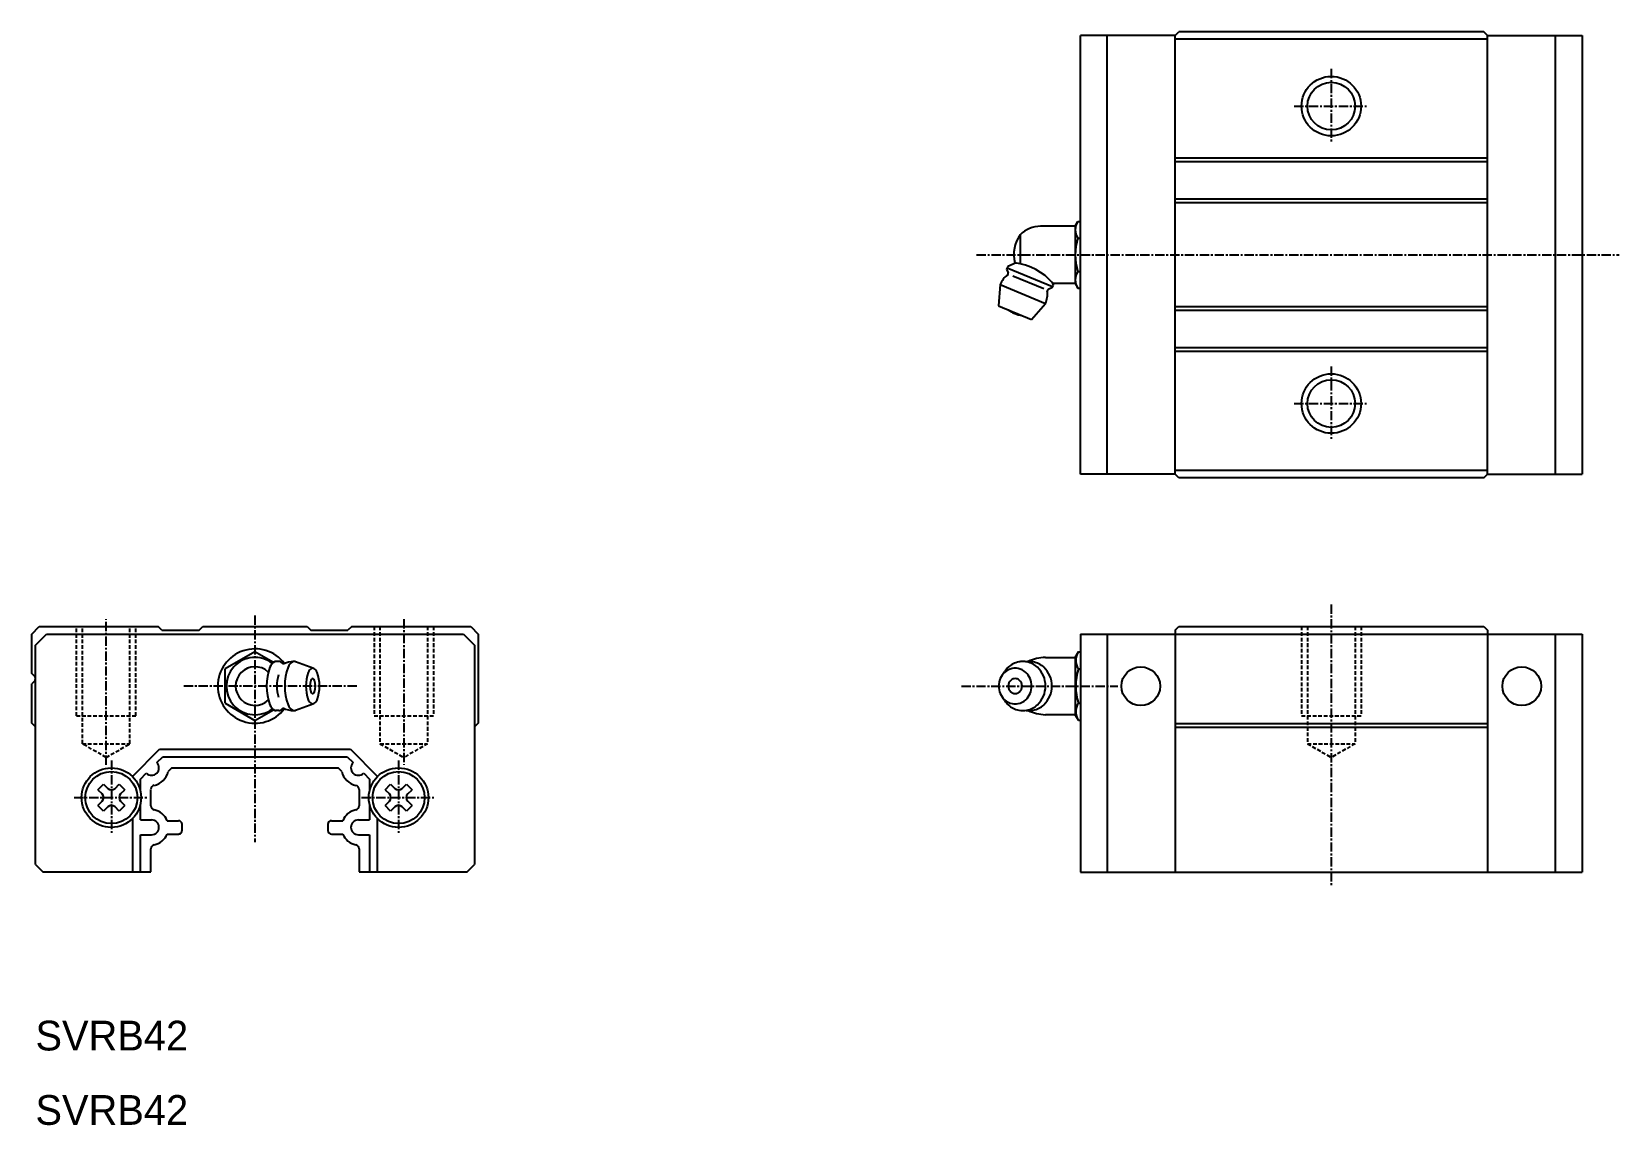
# Model space of a CAD drawing. Extents: x 10 to 223, y 10 to 157.
import ezdxf

# ---------------------------------------------------------------- set-up
doc = ezdxf.new("R2010")
doc.units = 0
doc.linetypes.add('CENTER', pattern=[2, 1.25, -0.25, 0.25, -0.25])
doc.linetypes.add('DASHED', pattern=[0.75, 0.5, -0.25])
doc.layers.get('0').update_dxf_attribs({"linetype": 'CONTINUOUS'})
doc.layers.add('CENTER', color=1, linetype='CENTER')

msp = doc.modelspace()

# ---------------------------------------------------------------- linework, layer by layer
at = {"color": 7, "linetype": 'CONTINUOUS'}
for p, q in [((150.4414, 97.484), (150.4414, 156.484)), ((163.1414, 156.484), (150.4414, 156.484)), ((154.0414, 97.484), (154.0414, 156.484)), ((163.1414, 97.484), (163.1414, 156.484)), ((205.1414, 155.984), (163.1414, 155.984)), ((163.1416, 156.4838), (163.6416, 156.9838)), ((204.6414, 156.984), (163.6414, 156.984)), ((205.1414, 156.484), (204.6414, 156.984)), ((205.1414, 97.484), (205.1414, 156.484)), ((205.1414, 156.484), (217.8414, 156.484)), ((214.2414, 156.484), (214.2414, 97.484)), ((217.8414, 156.484), (217.8414, 97.484)), ((205.1414, 139.984), (163.1414, 139.984)), ((205.1414, 139.484), (163.1414, 139.484)), ((205.1414, 134.484), (163.1414, 134.484)), ((205.1414, 133.984), (163.1414, 133.984)), ((149.71647, 130.834), (145.07459, 130.834)), ((149.71648, 130.834), (149.71648, 123.13399)), ((149.71649, 130.83399), (150.09177, 131.48399)), ((150.09177, 131.48399), (150.4414, 131.48399)), ((142.31648, 129.67011), (142.31648, 125.79432)), ((150.09177, 129.23399), (150.4414, 129.23399)), ((141.77789, 125.89045), (140.65592, 125.42572)), ((140.50283, 125.05616), (140.71403, 124.54627)), ((140.65591, 125.42572), (140.50284, 125.05616)), ((140.57937, 125.24095), (146.67697, 122.71524)), ((141.36372, 124.15839), (145.50997, 122.44095)), ((150.09177, 124.734), (150.4414, 124.734)), ((139.64316, 122.98074), (139.4414, 120.14185)), ((139.64316, 122.98074), (145.74077, 120.45502)), ((146.60044, 122.53046), (146.09054, 122.31925)), ((146.56948, 123.34429), (146.75351, 122.90001)), ((146.75351, 122.90001), (146.60043, 122.53045)), ((149.71647, 123.13399), (146.7535, 123.13399)), ((149.71649, 123.134), (150.09177, 122.484)), ((150.09177, 122.484), (150.4414, 122.484)), ((139.44141, 120.14185), (143.87602, 118.30497)), ((143.87603, 118.30498), (145.74077, 120.45504)), ((205.1414, 119.984), (163.1414, 119.984)), ((205.1414, 119.484), (163.1414, 119.484)), ((205.1414, 114.484), (163.1414, 114.484)), ((205.1414, 113.984), (163.1414, 113.984)), ((163.1414, 97.484), (150.4414, 97.484)), ((205.1414, 97.984), (163.1414, 97.984)), ((163.6414, 96.984), (163.1414, 97.484)), ((204.6414, 96.984), (163.6414, 96.984)), ((204.6414, 96.984), (205.1414, 97.484)), ((205.1414, 97.484), (217.8414, 97.484)), ((9.5, 76), (10.5, 77)), ((10.5, 77), (26.5, 77)), ((27, 76.4999), (26.5, 76.9999)), ((32, 76.5), (32.5, 76.9999)), ((32.5, 77), (46.5, 77)), ((46.5, 77), (47, 76.5)), ((52.5, 77), (52, 76.5)), ((52.5, 77), (68.5, 77)), ((68.5, 77), (69.5, 76)), ((163.1414, 76.5), (163.6414, 77)), ((163.6414, 77), (204.6414, 77)), ((204.6414, 77), (205.1414, 76.5)), ((9.5, 70.7045), (9.5, 76)), ((10, 74.5), (11.5, 76)), ((11.5, 76), (67.5, 76)), ((27, 76.5), (32, 76.5)), ((47, 76.5), (52, 76.5)), ((67.5, 76), (69, 74.5)), ((69.5, 76), (69.5, 64)), ((150.4414, 75.984), (150.4414, 43.984)), ((150.4414, 75.984), (163.1414, 75.984)), ((154.0414, 75.984), (154.0414, 43.984)), ((163.1414, 76.5), (163.1414, 43.984)), ((163.1414, 75.984), (205.1414, 75.984)), ((205.1414, 76.4999), (205.1414, 43.984)), ((205.1414, 75.984), (217.8414, 75.984)), ((214.2414, 75.984), (214.2414, 43.984)), ((217.8414, 75.984), (217.8414, 43.984)), ((10, 45), (10, 74.5)), ((39.500004, 73.618813), (35.499988, 71.309402)), ((41.987482, 72.182678), (39.499998, 73.618828)), ((69, 74.5), (69, 45)), ((145.716617, 72.850052), (149.716477, 72.850052)), ((149.716477, 72.850051), (149.716477, 65.150041)), ((149.716479, 72.850048), (150.149493, 73.60005)), ((150.149485, 73.600052), (150.4414, 73.600052)), ((9.852, 70.3522), (9.5, 70.7045)), ((35.499986, 68.999969), (35.499986, 71.309387)), ((42.690669, 72.299973), (42.321116, 72.299973)), ((47.387797, 71.376938), (44.940485, 72.268387)), ((139.87437, 70.424781), (140.238484, 70.959048)), ((150.149496, 71.300049), (150.4414, 71.300049)), ((9.852, 69.6477), (9.5, 69.2955)), ((9.5, 64), (9.5, 69.2955)), ((35.499986, 66.690567), (35.499986, 68.999969)), ((35.499994, 66.690559), (39.499997, 64.381157)), ((47.387796, 66.623055), (44.938018, 65.730705)), ((140.238488, 67.041073), (139.874375, 67.575341)), ((140.238491, 67.041078), (140.254304, 67.018063)), ((150.149493, 66.700058), (150.4414, 66.700058)), ((39.499997, 64.381157), (41.987481, 65.817307)), ((42.690669, 65.699982), (42.321116, 65.699982)), ((149.716477, 65.15004), (145.716617, 65.15004)), ((150.149488, 64.400042), (149.716475, 65.150044)), ((150.149476, 64.400055), (150.4414, 64.400055)), ((10, 63.5), (9.5, 64)), ((69.5, 64), (69, 63.5)), ((163.1414, 63.984), (205.1414, 63.984)), ((163.1414, 63.484), (205.1414, 63.484)), ((23.021, 56.8355), (26.686, 60.5)), ((26.686, 60.5), (52.314, 60.5)), ((52.314, 60.5), (55.979, 56.8355)), ((26.307, 58.7071), (27.1, 59.5)), ((27.1, 59.5), (51.9, 59.5)), ((28.341, 58.016), (27.841, 57.516)), ((28.341, 58), (50.659, 58)), ((51.159, 57.516), (50.659, 58.016)), ((51.9, 59.5), (52.693, 58.7071)), ((18.391, 55.0661), (19.134, 55.8088)), ((19.134, 55.8088), (19.705, 55.2377)), ((20.695, 55.2377), (21.266, 55.8088)), ((21.266, 55.8088), (22.009, 55.0661)), ((24.1, 56.5), (24.893, 57.2929)), ((24.1, 54.8889), (24.1, 56.5)), ((54.107, 57.2929), (54.9, 56.5)), ((54.9, 56.5), (54.9, 54.8889)), ((56.991, 55.0661), (57.734, 55.8088)), ((57.734, 55.8088), (58.305, 55.2376)), ((59.295, 55.2377), (59.866, 55.8088)), ((59.866, 55.8088), (60.609, 55.0661)), ((18.391, 55.0661), (18.962, 54.495)), ((18.962, 53.505), (18.391, 52.9339)), ((21.438, 54.495), (22.009, 55.0661)), ((22.009, 52.9339), (21.438, 53.505)), ((25.5, 52.8976), (25.5, 55.1024)), ((53.5, 55.1024), (53.5, 52.8976)), ((56.991, 55.0661), (57.562, 54.4949)), ((57.562, 53.505), (56.991, 52.9339)), ((60.038, 54.495), (60.609, 55.0661)), ((60.609, 52.9339), (60.038, 53.505)), ((19.134, 52.1912), (18.391, 52.9339)), ((19.705, 52.7623), (19.134, 52.1912)), ((21.266, 52.1912), (20.695, 52.7623)), ((22.009, 52.9339), (21.266, 52.1912)), ((23.1, 44), (23.1, 51.245)), ((24.1, 51), (24.1, 53.1111)), ((54.9, 53.1111), (54.9, 51)), ((55.9, 51.245), (55.9, 44)), ((57.734, 52.1912), (56.991, 52.9339)), ((58.305, 52.7623), (57.734, 52.1912)), ((59.866, 52.1912), (59.295, 52.7623)), ((60.609, 52.9339), (59.866, 52.1912)), ((24.1, 51), (25.6, 51)), ((27.71, 50.9), (29.2, 50.9)), ((27.71, 49.1), (29.2, 49.1)), ((29.7, 49.6), (29.7, 50.4)), ((49.3, 50.4), (49.3, 49.6)), ((49.8, 50.9), (51.29, 50.9)), ((49.8, 49.1), (51.29, 49.1)), ((53.4, 51), (54.9, 51)), ((24.1, 44), (24.1, 49)), ((24.1, 49), (25.6, 49)), ((25.5, 44), (25.5, 47.1024)), ((53.4, 49), (54.9, 49)), ((53.5, 47.1024), (53.5, 44)), ((54.9, 49), (54.9, 44)), ((10, 45), (11, 44)), ((68, 44), (69, 45)), ((11, 44), (25.5, 44)), ((53.5, 44), (68, 44)), ((150.4414, 43.984), (217.8414, 43.984))]:
    msp.add_line(p, q, dxfattribs=at)
at = {"color": 1, "linetype": 'CENTER'}
for p, q in [((184.1414, 151.984), (184.1414, 141.984)), ((179.1414, 146.984), (189.1414, 146.984)), ((136.47325, 126.983972), (222.8414, 126.983986)), ((184.1414, 111.984), (184.1414, 101.984)), ((179.1414, 106.984), (189.1414, 106.984)), ((19.5, 58.4024), (19.5, 78)), ((39.5, 78.5), (39.5, 48)), ((59.5, 78), (59.5, 58.4024)), ((53.180579, 69), (29.75, 69)), ((134.4414, 69), (155.4414, 69)), ((20.2, 59), (20.2, 49)), ((58.8, 59), (58.8, 49)), ((15.2, 54), (25.2, 54)), ((53.8, 54), (63.8, 54))]:
    msp.add_line(p, q, dxfattribs=at)
at = {"color": 3, "linetype": 'DASHED'}
for p, q in [((15.5, 65), (15.5, 77)), ((16.3, 61.25), (16.3, 77)), ((22.7, 61.25), (22.7, 77)), ((23.5, 65), (23.5, 77)), ((55.5, 77), (55.5, 65)), ((56.3, 77), (56.3, 61.25)), ((62.7, 77), (62.7, 61.25)), ((63.5, 77), (63.5, 65)), ((180.1414, 77), (180.1414, 65)), ((180.9414, 77), (180.9414, 61.25)), ((187.3414, 77), (187.3414, 61.25)), ((188.1414, 77), (188.1414, 65)), ((15.5, 65), (23.5, 65)), ((55.5, 65), (63.5, 65)), ((180.1414, 65), (188.1414, 65)), ((19.5, 59.4024), (16.3, 61.25)), ((16.3, 61.25), (22.7, 61.25)), ((19.5, 59.4024), (22.7, 61.25)), ((56.3, 61.25), (59.5, 59.4025)), ((56.3, 61.25), (62.7, 61.25)), ((62.7, 61.25), (59.5, 59.4024)), ((180.9414, 61.25), (187.3414, 61.25)), ((180.9414, 61.25), (184.1414, 59.4024)), ((187.3414, 61.25), (184.1414, 59.4025))]:
    msp.add_line(p, q, dxfattribs=at)
at = {"color": 3, "linetype": 'CONTINUOUS'}
for centre in [(184.1414, 146.984), (184.1414, 106.984)]:
    msp.add_circle(centre, 4, dxfattribs=at)
at = {"color": 7, "linetype": 'CONTINUOUS'}
for centre, radius in [((184.1414, 146.984), 3.2), ((184.1414, 106.984), 3.2), ((158.5414, 68.984), 2.6), ((209.7414, 68.984), 2.6), ((20.2, 54), 4), ((58.8, 54), 4), ((20.2, 54), 3.5), ((58.8, 54), 3.5)]:
    msp.add_circle(centre, radius, dxfattribs=at)
for centre, radius, start, end in [((145.0746, 126.98399), 3.849999, 89.999982, 135.75777), ((151.73576, 130.35899), 1.992066, 145.6157, 214.38423), ((146.17325, 126.98399), 4.7, 145.14409, 193.15485), ((157.18984, 126.98399), 7.446152, 162.41201, 197.58792), ((140.64216, 117.97149), 8, 40.189175, 83.1481), ((142.69196, 121.71789), 3.299999, 128.16396, 157.4999), ((140.52926, 124.46974), 0.2, 308.16429, 22.50008), ((151.73576, 123.609), 1.992066, 145.6157, 214.38423), ((142.69196, 121.71789), 3.299999, 337.50001, 6.83594), ((146.16708, 122.13448), 0.2, 112.49955, 186.83589), ((142.82198, 122.03176), 3.2, 229.29001, 265.71), ((39.5, 68.999985), 4.999999, 37.387047, 322.612549), ((39.499984, 68.999985), 3.849999, 52.507736, 307.492126), ((145.944615, 66.854386), 6, 92.177719, 114.893784), ((151.885082, 72.450058), 2.082014, 146.471832, 213.52861), ((39.499984, 68.999985), 2.599998, 46.621258, 313.378754), ((48.365976, 68.999962), 7.307859, 159.761932, 200.237946), ((42.823625, 71.053261), 1.397423, 121.100311, 160.143906), ((42.32112, 71.795174), 0.504785, 90.903168, 115.752029), ((47.736921, 68.999969), 5.306936, 163.626358, 196.372772), ((42.69067, 71.795174), 0.504785, 64.247971, 90.902817), ((42.188164, 71.053261), 1.397423, 39.427479, 58.899673), ((44.766096, 68.999969), 3.300003, 89.999985, 117.054504), ((50.810954, 68.999962), 7.307859, 159.761932, 200.237946), ((45.268603, 71.053261), 1.397423, 121.100296, 160.143906), ((44.766098, 71.795174), 0.504782, 68.687515, 115.751984), ((51.647506, 68.999969), 5.306932, 159.730652, 200.269333), ((47.625255, 70.492462), 1.016733, 121.051376, 160.104004), ((47.260573, 71.031746), 0.368218, 64.286964, 115.712906), ((46.89589, 70.492462), 1.016734, 19.895979, 58.948532), ((42.873637, 68.999969), 5.306932, 339.730652, 20.269337), ((141.971195, 69.000046), 2.529794, 133.386063, 226.613876), ((141.684686, 69.256269), 2.147021, 101.036324, 132.526337), ((143.121621, 69.000046), 3.478466, 133.386063, 145.806793), ((142.727672, 69.352352), 2.952154, 101.036324, 132.526321), ((141.65871, 69.348849), 2.051195, 79.180748, 100.819199), ((141.632734, 69.256269), 2.147021, 47.473598, 78.963623), ((142.691954, 69.47965), 2.820394, 89.999977, 100.819191), ((142.691954, 69.47965), 2.820394, 79.180748, 89.999977), ((141.346225, 69.000046), 2.529793, 313.386078, 46.613884), ((143.551623, 69.47965), 2.820393, 89.999977, 98.765785), ((142.656237, 69.352352), 2.952155, 47.473614, 78.963623), ((143.551623, 69.47965), 2.820393, 79.180748, 89.999977), ((143.515905, 69.352351), 2.952155, 47.473614, 78.963615), ((142.262288, 69.000046), 3.478466, 313.386078, 46.613884), ((143.121956, 69.000046), 3.478465, 313.386078, 46.61388), ((157.61144, 69.00006), 7.808372, 162.869141, 197.130844), ((9.5, 70), 0.498079, 315.001, 44.9984), ((49.093822, 68.999969), 2.21575, 159.773819, 200.226166), ((47.412969, 69.622307), 0.423399, 121.118462, 160.158768), ((47.260572, 69.847176), 0.152796, 64.233658, 115.766342), ((47.108175, 69.622307), 0.423397, 19.841225, 58.881424), ((45.427321, 68.999969), 2.21575, 339.773804, 20.226175), ((141.788911, 69.000046), 1.054076, 133.386078, 226.613892), ((141.669534, 69.106804), 0.89459, 101.036369, 132.526337), ((141.65871, 69.14538), 0.854661, 79.180725, 100.819214), ((141.647886, 69.106804), 0.89459, 47.473614, 78.96357), ((141.528509, 69.000046), 1.054076, 313.386047, 46.613884), ((42.823622, 66.946678), 1.397425, 199.856079, 238.899643), ((45.2686, 66.946678), 1.397425, 199.856079, 238.899628), ((47.625253, 67.507477), 1.016734, 199.895981, 238.948532), ((47.412968, 68.377632), 0.423398, 199.841202, 238.881424), ((47.26057, 66.968193), 0.368218, 244.286957, 295.712891), ((47.260571, 68.152763), 0.152796, 244.233658, 295.766327), ((47.108174, 68.377632), 0.423399, 301.118469, 340.158783), ((46.895888, 67.507477), 1.016733, 301.051392, 340.104004), ((141.684686, 68.743822), 2.147021, 227.473587, 258.963623), ((143.121621, 69.000046), 3.478467, 214.652924, 226.613892), ((142.727672, 68.647739), 2.952155, 227.473618, 258.963623), ((141.669534, 68.893288), 0.89459, 227.473618, 258.963562), ((141.65871, 68.651242), 2.051194, 259.180756, 280.819214), ((141.65871, 68.854712), 0.854662, 259.180725, 280.819214), ((141.647886, 68.893288), 0.89459, 281.036377, 312.526306), ((141.632734, 68.743822), 2.147021, 281.036316, 312.526337), ((142.656237, 68.647739), 2.952154, 281.036316, 312.526337), ((143.515905, 68.64774), 2.952155, 281.036316, 312.526337), ((151.885082, 65.550035), 2.082014, 146.471329, 213.527618), ((42.321116, 66.204765), 0.504785, 244.24794, 270.393188), ((42.690672, 66.204765), 0.504788, 270.392853, 295.752045), ((42.188166, 66.946678), 1.397424, 301.100342, 320.57019), ((44.766096, 68.999969), 3.300001, 242.945496, 269.999969), ((44.766094, 66.204765), 0.504785, 244.247864, 289.935699), ((142.691954, 68.520441), 2.820393, 259.180756, 280.819183), ((143.551623, 68.520441), 2.820392, 261.237854, 280.819183), ((145.944616, 71.145706), 6, 245.106216, 267.822266), ((25.6, 58), 1, 225, 45), ((53.4, 58), 1, 135, 315), ((26.05, 55.1184), 0.55, 101.824, 180), ((25.43, 58.0642), 2.476, 281.824, 346.829), ((53.57, 58.0642), 2.476, 193.171, 258.176), ((52.95, 55.1024), 0.55, 0.000362, 78.1762), ((18.467, 54), 0.7, 315, 45), ((20.2, 55.7326), 0.7, 225, 315), ((21.933, 54), 0.7, 135, 225), ((57.067, 54), 0.7, 315, 45), ((58.8, 55.7326), 0.7, 225, 315), ((60.533, 54), 0.7, 135, 225), ((20.2, 52.2673), 0.7, 45, 135), ((26.05, 52.8976), 0.55, 180, 258.176), ((25.43, 49.9358), 2.476, 22.9182, 78.1762), ((53.57, 49.9358), 2.476, 101.824, 157.082), ((52.95, 52.9136), 0.55, 281.824, 0), ((58.8, 52.2673), 0.7, 45, 135), ((25.6, 50), 1, 270, 90), ((25.43, 50.0642), 2.476, 281.824, 337.082), ((29.2, 50.4), 0.5, 0.000036, 90), ((29.2, 49.6), 0.5, 270, 0.000036), ((49.8, 50.4), 0.5, 90, 180), ((49.8, 49.6), 0.5, 180, 270), ((53.57, 50.0642), 2.476, 202.918, 258.176), ((53.4, 50), 1, 90, 270), ((26.05, 47.1024), 0.55, 101.824, 180), ((52.95, 47.1024), 0.55, 0, 78.1762)]:
    msp.add_arc(centre, radius, start, end, dxfattribs=at)
at = {"layer": 'CENTER', "color": 1, "linetype": 'CENTER'}
msp.add_line((184.1414, 79.984), (184.1414, 41.984), dxfattribs=at)

# ---------------------------------------------------------------- texts
at = {"color": 7, "linetype": 'CONTINUOUS'}
for p in [(10, 20), (10, 10)]:
    msp.add_text('SVRB42', height=4, dxfattribs=at).set_placement(p)

doc.saveas('drawing.dxf')
